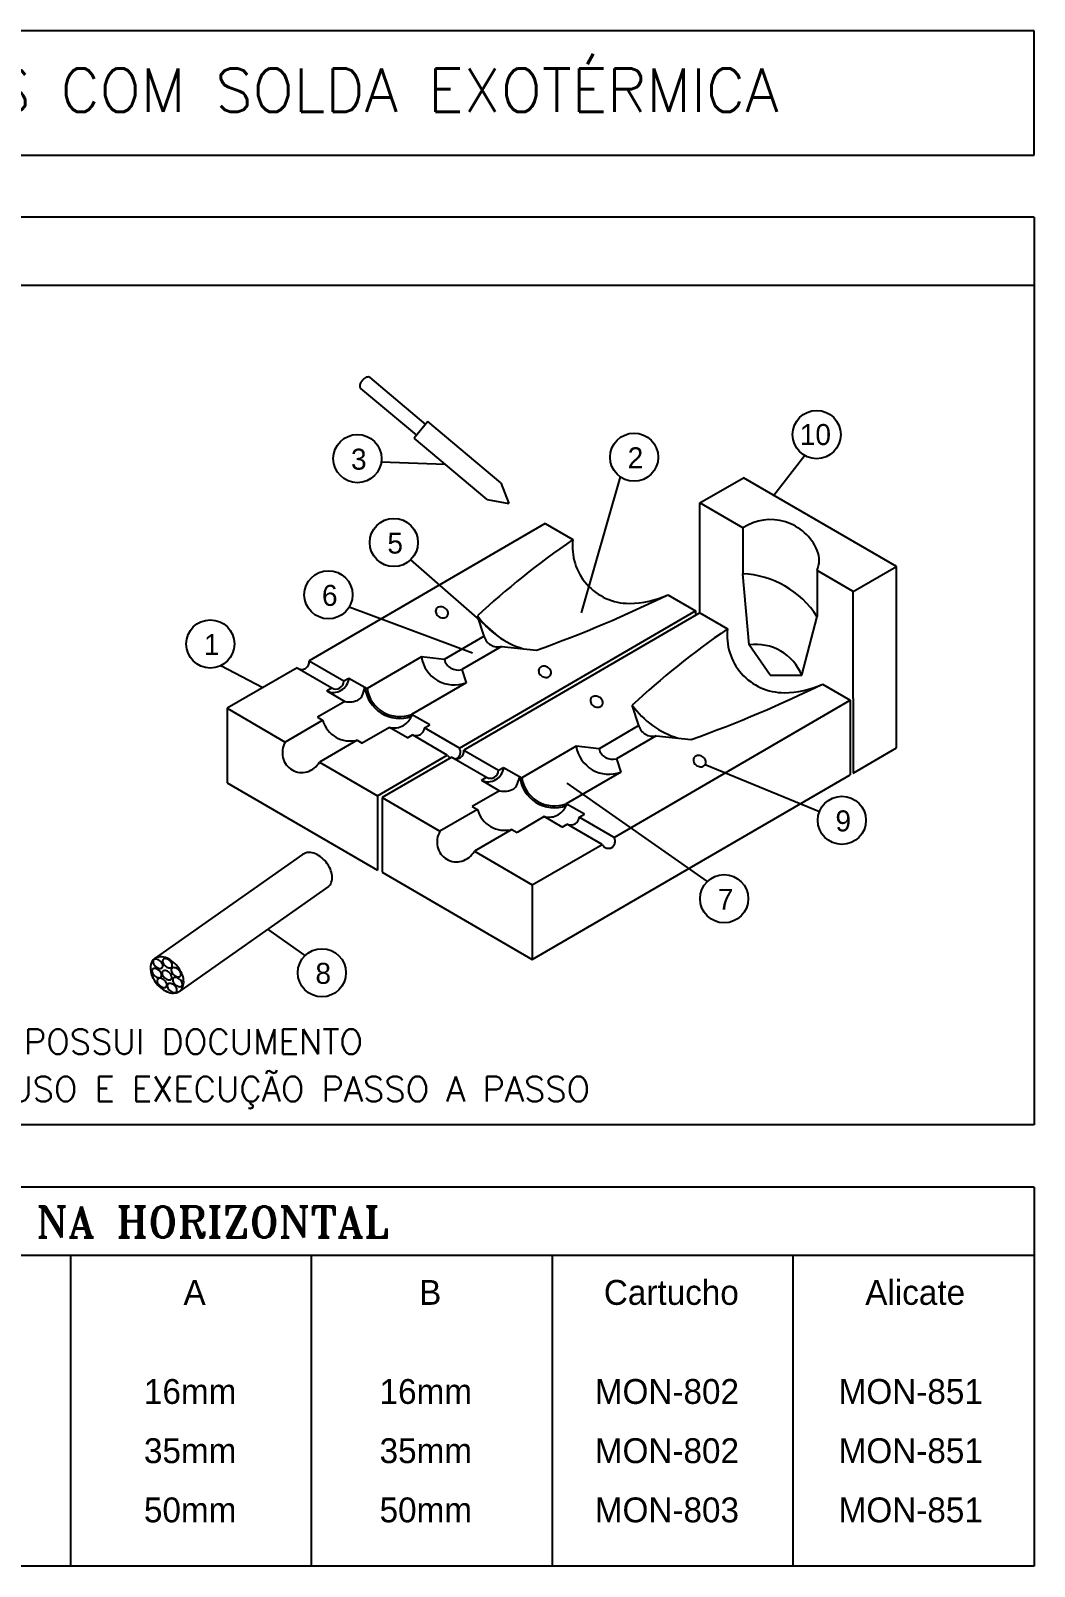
# Model space of a CAD drawing. Extents: x -1836 to 8857, y -4220 to 3051.
# Drawn here: x 7906 to 8293, y 2458 to 3051 of the extents above; entities that cross this region are included whole.
import ezdxf
from ezdxf.enums import TextEntityAlignment as Align

# ---------------------------------------------------------------- set-up
doc = ezdxf.new("R2010")
doc.units = 0
doc.header["$MEASUREMENT"] = 0
for name, color, linetype in [('15', 1, 'CONTINUOUS'), ('25', 2, 'CONTINUOUS'), ('30', 3, 'CONTINUOUS'), ('50', 5, 'CONTINUOUS'), ('DETALHES', 4, 'CONTINUOUS')]:
    doc.layers.add(name, color=color, linetype=linetype)
doc.styles.add('15CL', font='romans.shx', dxfattribs={"height": 2})
doc.styles.add('35CL', font='ROMANS.shx', dxfattribs={"height": 3.5})
doc.styles.add('60', font='ACENT.SHX', dxfattribs={"height": 8})
doc.styles.add('CL60', font='ACENT.shx', dxfattribs={"height": 7.5})
doc.styles.add('ROMANTICBOLD', font='ROMANT.SHX', dxfattribs={"height": 10})

# ---------------------------------------------------------------- blocks, each defined once
blk = doc.blocks.new('J')
at = {"layer": 'DETALHES', "color": 2}
blk.add_circle((0, 0), 8.61, dxfattribs=at)
at = {"layer": 'DETALHES', "color": 2, "style": 'CL60'}
blk.add_attdef('.', (-2.3, -3.96), '', height=7.5, dxfattribs=at)
blk = doc.blocks.new('K')
at = {"layer": 'DETALHES', "color": 2}
blk.add_circle((0, 0), 8.61, dxfattribs=at)
at = {"layer": 'DETALHES', "color": 2, "style": 'CL60'}
blk.add_attdef('.', (-6.03, -3.73), '', height=7.5, dxfattribs=at)

msp = doc.modelspace()

# ---------------------------------------------------------------- linework, layer by layer
at = {"layer": '15'}
for p, q in [((8040.99, 2884.3, 8.91), (8065.59, 2883.39, 8.91)), ((8204.41, 2886.7, 8.91), (8192.5, 2871.26, 141.78)), ((8133.13, 2878.5, 8.91), (8118.11, 2826.03, 8.91)), ((8052.27, 2846.41, 8.91), (8086.09, 2816.86, 139.08)), ((8028.63, 2828.29, 8.91), (8076.25, 2810.49, 8.91)), ((7979.1, 2805.62, 8.91), (7995.3, 2797.09, 100.32)), ((8210.08, 2749.2, 8.91), (8165.93, 2767.31, 8.91)), ((8166.87, 2722.29, 8.91), (8112.73, 2760.27, 8.91)), ((8011.55, 2693.68, 8.91), (7997.18, 2703.82, 8.91)), ((7921.01, 2577.89), (7921.01, 2457.89)), ((8014.01, 2457.89), (8014.01, 2577.89)), ((8107.01, 2457.89), (8107.01, 2577.89)), ((8200.01, 2457.89), (8200.01, 2577.89))]:
    msp.add_line(p, q, dxfattribs=at)
at = {"layer": '15', "color": 2, "extrusion": (0, -0.813557, 0.581486)}
msp.add_line((8130.83, 2739.26, 67.65), (8117.42, 2747.06, 78.56), dxfattribs=at)
at = {"layer": '15', "color": 1, "elevation": 8.91}
for points in [[(7953.14, 2691.95, 0.150871), (7952.93, 2691.5, 0.107012), (7952.99, 2690.8, 0.07493), (7953.31, 2690.14, 0.061639), (7953.9, 2689.46, 0.061639), (7954.64, 2688.95, 0.07493), (7955.34, 2688.71, 0.107012), (7956.04, 2688.74, 0.150871), (7956.46, 2688.99, 0.150871), (7956.67, 2689.45, 0.107012), (7956.61, 2690.14, 0.07493), (7956.29, 2690.8, 0.061639), (7955.7, 2691.48, 0.061639), (7954.96, 2691.99, 0.07493), (7954.26, 2692.23, 0.107012), (7953.57, 2692.21, 0.150871)], [(7956.76, 2692.17, 0.150871), (7956.55, 2691.71, 0.107012), (7956.61, 2691.02, 0.07493), (7956.93, 2690.36, 0.061639), (7957.52, 2689.68, 0.061639), (7958.26, 2689.17, 0.07493), (7958.96, 2688.93, 0.107012), (7959.66, 2688.95, 0.150871), (7960.08, 2689.21, 0.150871), (7960.29, 2689.66, 0.107012), (7960.23, 2690.36, 0.07493), (7959.91, 2691.02, 0.061639), (7959.32, 2691.7, 0.061639), (7958.58, 2692.21, 0.07493), (7957.88, 2692.45, 0.107012), (7957.19, 2692.42, 0.150871)], [(7952.68, 2688.38, 0.150871), (7952.48, 2687.92, 0.107012), (7952.54, 2687.23, 0.07493), (7952.86, 2686.57, 0.061639), (7953.45, 2685.89, 0.061639), (7954.18, 2685.38, 0.07493), (7954.88, 2685.14, 0.107012), (7955.58, 2685.16, 0.150871), (7956, 2685.42, 0.150871), (7956.21, 2685.88, 0.107012), (7956.15, 2686.57, 0.07493), (7955.83, 2687.23, 0.061639), (7955.24, 2687.91, 0.061639), (7954.5, 2688.42, 0.07493), (7953.8, 2688.66, 0.107012), (7953.11, 2688.64, 0.150871)], [(7956.6, 2687.55, 0.150871), (7956.4, 2687.1, 0.107012), (7956.46, 2686.41, 0.07493), (7956.78, 2685.74, 0.061639), (7957.37, 2685.07, 0.061639), (7958.11, 2684.56, 0.07493), (7958.8, 2684.32, 0.107012), (7959.5, 2684.34, 0.150871), (7959.92, 2684.6, 0.150871), (7960.13, 2685.05, 0.107012), (7960.07, 2685.74, 0.07493), (7959.75, 2686.41, 0.061639), (7959.16, 2687.08, 0.061639), (7958.42, 2687.59, 0.07493), (7957.73, 2687.83, 0.107012), (7957.03, 2687.81, 0.150871)], [(7960.1, 2688.7, 0.150871), (7959.89, 2688.25, 0.107012), (7959.95, 2687.56, 0.07493), (7960.27, 2686.89, 0.061639), (7960.86, 2686.22, 0.061639), (7961.6, 2685.71, 0.07493), (7962.3, 2685.47, 0.107012), (7962.99, 2685.49, 0.150871), (7963.42, 2685.75, 0.150871), (7963.63, 2686.2, 0.107012), (7963.57, 2686.89, 0.07493), (7963.25, 2687.56, 0.061639), (7962.66, 2688.23, 0.061639), (7961.92, 2688.74, 0.07493), (7961.22, 2688.98, 0.107012), (7960.52, 2688.96, 0.150871)], [(7954.69, 2684.6, 0.150871), (7954.48, 2684.14, 0.107012), (7954.54, 2683.45, 0.07493), (7954.86, 2682.78, 0.061639), (7955.45, 2682.11, 0.061639), (7956.19, 2681.6, 0.07493), (7956.89, 2681.36, 0.107012), (7957.58, 2681.38, 0.150871), (7958.01, 2681.64, 0.150871), (7958.21, 2682.09, 0.107012), (7958.15, 2682.78, 0.07493), (7957.83, 2683.45, 0.061639), (7957.24, 2684.12, 0.061639), (7956.5, 2684.63, 0.07493), (7955.81, 2684.87, 0.107012), (7955.11, 2684.85, 0.150871)], [(7958.58, 2682.62, 0.150871), (7958.37, 2682.17, 0.107012), (7958.43, 2681.48, 0.07493), (7958.75, 2680.81, 0.061639), (7959.34, 2680.14, 0.061639), (7960.08, 2679.63, 0.07493), (7960.78, 2679.39, 0.107012), (7961.47, 2679.41, 0.150871), (7961.9, 2679.67, 0.150871), (7962.1, 2680.12, 0.107012), (7962.04, 2680.81, 0.07493), (7961.72, 2681.48, 0.061639), (7961.13, 2682.15, 0.061639), (7960.4, 2682.66, 0.07493), (7959.7, 2682.9, 0.107012), (7959, 2682.88, 0.150871)], [(7960.7, 2684.91, 0.150871), (7960.5, 2684.45, 0.107012), (7960.56, 2683.76, 0.07493), (7960.88, 2683.09, 0.061639), (7961.47, 2682.42, 0.061639), (7962.2, 2681.91, 0.07493), (7962.9, 2681.67, 0.107012), (7963.6, 2681.69, 0.150871), (7964.02, 2681.95, 0.150871), (7964.23, 2682.4, 0.107012), (7964.17, 2683.1, 0.07493), (7963.85, 2683.76, 0.061639), (7963.26, 2684.44, 0.061639), (7962.52, 2684.95, 0.07493), (7961.82, 2685.19, 0.107012), (7961.13, 2685.16, 0.150871)]]:
    msp.add_lwpolyline(points, format="xyb", close=True, dxfattribs=at)
at = {"layer": '15', "color": 1}
for centre, radius, start, end in [((8178.76, 2804.97, 143.74), 36.14, 32.78447, 87.21553), ((8105.57, 2844.33, 139.08), 33.68, 215.46828, 253.15551), ((8085.92, 2818.22, 128.06), 5.4, 193.90005, 285.74518), ((8185.55, 2794.63, 8.91), 19.16, 22.27074, 97.72926), ((8069.16, 2810.96, 102.92), 12.83, 189.04113, 290.6041), ((8070.56, 2809.28, 115.56), 5.4, 193.90005, 285.74518), ((8022.51, 2801.24, 98.54), 6, 244.57671, 355.77805), ((8023.41, 2799.68, 100.13), 3.12, 240.83749, 359.36548), ((8028.67, 2799.4, 100.48), 7.84, 257.12989, 298.21218), ((8031.22, 2794.64, 100.48), 2.44, 298.21218, 335.57725), ((8015.09, 2801.97, 100.48), 20.16, 335.57725, 346.32869), ((8048.16, 2798.75, 85.84), 13.57, 186.54577, 289.43888), ((8048.16, 2798.75, 85.84), 12.83, 189.04113, 290.6041), ((8165.28, 2809.86, 139.08), 33.68, 215.46828, 253.15551), ((8029.02, 2787.57, 82.71), 11.08, 196.04007, 283.95993), ((8045.86, 2789.4, 86.49), 7.84, 257.12989, 298.21218), ((8046.78, 2787.57, 86.49), 5.79, 298.69152, 322.90428), ((8046.1, 2789.05, 85.84), 7.27, 316.85638, 334.7758), ((8054.39, 2781.89, 74.78), 3.33, 246.42905, 353.92572), ((8145.64, 2783.74, 128.06), 5.4, 193.90005, 285.74518), ((8128.87, 2776.49, 102.92), 12.83, 189.04113, 290.6041), ((8130.27, 2774.81, 115.56), 5.4, 193.90005, 285.74518), ((8082.22, 2766.76, 98.54), 6, 244.57671, 355.77805), ((8083.12, 2765.2, 100.13), 3.12, 240.83749, 359.36548), ((8074.8, 2767.49, 100.48), 20.16, 335.57725, 346.32869), ((8107.87, 2764.27, 85.84), 13.57, 186.54577, 289.43888), ((8088.38, 2764.92, 100.48), 7.84, 257.12989, 298.21218), ((8090.93, 2760.17, 100.48), 2.44, 298.21218, 335.57725), ((8107.87, 2764.27, 85.84), 12.83, 189.04113, 290.6041), ((8105.82, 2754.57, 85.84), 7.27, 316.85638, 334.7758), ((8088.73, 2753.09, 82.71), 11.08, 196.04007, 283.95993), ((8105.57, 2754.92, 86.49), 7.84, 257.12989, 298.21218), ((8106.5, 2753.1, 86.49), 5.79, 298.69152, 322.90428), ((8114.11, 2747.41, 74.78), 3.33, 246.42905, 353.92572)]:
    msp.add_arc(centre, radius, start, end, dxfattribs=at)
at = {"layer": '25', "color": 2}
for p, q in [((8293.01, 3050.69), (7369.01, 3050.69)), ((8293.01, 3002.69), (8293.01, 3050.69)), ((7369.01, 3002.69), (8293.01, 3002.69)), ((8293.01, 2978.69), (7369.01, 2978.69)), ((8293.01, 2978.69), (8293.01, 2628.29)), ((8293.01, 2952.29), (7369.01, 2952.29)), ((8163.97, 2868.37, 141.78), (8180.73, 2878.05, 141.78)), ((8239.87, 2843.91, 141.78), (8180.73, 2878.05, 141.78)), ((8180.56, 2858.79, 141.78), (8163.97, 2868.37, 141.78)), ((8163.97, 2825.97, 188.96), (8163.97, 2868.37, 188.96)), ((8180.56, 2858.79, 141.78), (8180.52, 2841.07, 141.78)), ((8182.98, 2813.61, 8.91), (8180.52, 2841.07, 143.74)), ((8223.1, 2834.23, 141.78), (8209.15, 2842.28, 141.78)), ((8209.15, 2842.28, 141.78), (8209.15, 2824.54, 141.78)), ((8223.1, 2834.23, 141.78), (8239.87, 2843.91, 141.78)), ((8239.87, 2773.81, 8.91), (8239.87, 2843.91, 8.91)), ((8223.1, 2792.91, 141.78), (8223.1, 2834.23, 141.78)), ((8162.24, 2826.73, 141.78), (8162.24, 2824.96, 141.78)), ((8203.28, 2801.89, 8.91), (8209.15, 2824.54, 141.78)), ((8191.08, 2801.84, 141.78), (8182.98, 2813.61, 8.91)), ((8026.54, 2799.66, 98.54), (8028.49, 2800.8, 98.54)), ((8191.08, 2801.84, 141.78), (8203.28, 2801.89, 8.91)), ((8019.93, 2795.82, 98.54), (8021.89, 2796.96, 98.54)), ((8221.95, 2792.25, 141.78), (8221.95, 2763.46, 141.78)), ((8223.1, 2792.91, 141.78), (8223.1, 2764.13, 141.78)), ((7981.56, 2789.1, 89.14), (7981.56, 2760.31, 89.14)), ((8052.67, 2786.74, 85.84), (8052.67, 2785.95, 85.84)), ((8016.41, 2785.64, 82.71), (8018.37, 2784.51, 82.71)), ((8031.69, 2776.81, 82.71), (8033.66, 2775.68, 82.71)), ((8223.1, 2764.13, 141.78), (8239.87, 2773.81, 141.78)), ((8079.65, 2761.34, 98.54), (8081.6, 2762.48, 98.54)), ((8086.25, 2765.18, 98.54), (8088.21, 2766.32, 98.54)), ((8039.54, 2755.38, 41.96), (8039.54, 2726.59, 41.96)), ((8041.27, 2754.62, 89.14), (8041.27, 2725.84, 89.14)), ((8076.12, 2751.16, 82.71), (8078.08, 2750.03, 82.71)), ((8112.39, 2752.26, 85.84), (8112.39, 2751.48, 85.84)), ((8091.41, 2742.34, 82.71), (8093.37, 2741.2, 82.71)), ((8099.26, 2720.9, 41.96), (8099.26, 2692.12, 41.96)), ((8293.01, 2628.29), (7369.01, 2628.29)), ((8293.01, 2604.29), (7369.01, 2604.29)), ((8293.01, 2604.29), (8293.01, 2457.89)), ((8293.01, 2577.89), (7369.01, 2577.89)), ((8293.01, 2457.89), (7369.01, 2457.89))]:
    msp.add_line(p, q, dxfattribs=at)
at = {"layer": '25'}
for p, q in [((8036.51, 2916.85, 8.91), (8058.06, 2898.73, 8.91)), ((8032.96, 2912.62, 8.91), (8054.51, 2894.51, 8.91)), ((8058.95, 2899.79, 8.91), (8053.62, 2893.45, 8.91)), ((8087.14, 2876.09, 8.91), (8058.95, 2899.79, 8.91)), ((8081.81, 2869.76, 8.91), (8053.62, 2893.45, 8.91)), ((8087.14, 2876.09, 8.91), (8090.16, 2868.15, 8.91)), ((8081.81, 2869.76, 8.91), (8090.16, 2868.15, 8.91)), ((8010.63, 2732.64, 8.91), (7953.32, 2692.35, 8.91)), ((8020.57, 2720.27, 8.91), (7962.9, 2679.71, 8.91))]:
    msp.add_line(p, q, dxfattribs=at)
at = {"layer": '25', "color": 2, "extrusion": (0, -0.813557, 0.581486)}
for p, q in [((8104.25, 2860.44, 188.96), (8013.13, 2807.46, 114.82)), ((8104.25, 2860.44, 188.96), (8114.92, 2854.24, 180.28)), ((8151.57, 2832.93, 150.46), (8162.24, 2826.73, 141.78)), ((8071.12, 2773.74, 67.65), (8162.24, 2826.73, 141.78)), ((8163.97, 2825.97, 188.96), (8072.84, 2772.98, 114.82)), ((8080.68, 2816.92, 128.06), (8078.14, 2824.79, 139.08)), ((8163.97, 2825.97, 188.96), (8174.63, 2819.76, 180.28)), ((8080.68, 2816.92, 128.06), (8065.31, 2807.98, 115.56)), ((8087.39, 2813.02, 122.61), (8072.02, 2804.08, 110.1)), ((8087.39, 2813.02, 122.61), (8100.93, 2811.54, 120.54)), ((8008.48, 2804.75, 111.04), (7981.56, 2789.1, 89.14)), ((8008.48, 2804.75, 111.04), (8021.89, 2796.96, 100.13)), ((8013.13, 2807.46, 114.82), (8026.54, 2799.66, 103.92)), ((8056.49, 2808.95, 116.91), (8035.48, 2796.73, 99.82)), ((8065.31, 2807.98, 115.56), (8056.49, 2808.95, 116.91)), ((8072.02, 2804.08, 110.1), (8073.68, 2798.95, 102.92)), ((8028.49, 2800.8, 105.51), (8035.48, 2796.73, 99.82)), ((8073.68, 2798.95, 102.92), (8052.67, 2786.74, 85.84)), ((8211.28, 2798.45, 150.46), (8221.95, 2792.25, 141.78)), ((8019.93, 2795.82, 98.54), (8026.92, 2791.76, 92.86)), ((8130.83, 2739.26, 67.65), (8221.95, 2792.25, 141.78)), ((7981.56, 2789.1, 89.14), (8003.91, 2776.1, 70.95)), ((8026.92, 2791.76, 92.86), (8016.41, 2785.64, 84.3)), ((8059.66, 2782.67, 80.15), (8052.67, 2786.74, 85.84)), ((8140.39, 2782.44, 128.06), (8137.86, 2790.32, 139.08)), ((8018.37, 2784.51, 82.71), (8003.91, 2776.1, 70.95)), ((8044.11, 2781.76, 78.87), (8033.66, 2775.68, 70.36)), ((8051.1, 2777.7, 73.18), (8044.11, 2781.76, 78.87)), ((8057.71, 2781.54, 78.56), (8059.66, 2782.67, 80.15)), ((8071.12, 2773.74, 67.65), (8057.71, 2781.54, 78.56)), ((8140.39, 2782.44, 128.06), (8125.03, 2773.51, 115.56)), ((8031.69, 2776.81, 71.95), (8017.19, 2768.38, 60.15)), ((8051.1, 2777.7, 73.18), (8053.06, 2778.83, 74.78)), ((8066.47, 2771.04, 63.87), (8053.06, 2778.83, 74.78)), ((8116.2, 2774.47, 116.91), (8095.2, 2762.26, 99.82)), ((8125.03, 2773.51, 115.56), (8116.2, 2774.47, 116.91)), ((8147.1, 2778.54, 122.61), (8131.74, 2769.61, 110.1)), ((8147.1, 2778.54, 122.61), (8160.64, 2777.07, 120.54)), ((8017.19, 2768.38, 60.15), (8039.54, 2755.38, 41.96)), ((8039.54, 2755.38, 41.96), (8066.47, 2771.04, 63.87)), ((8068.19, 2770.28, 111.04), (8041.27, 2754.62, 89.14)), ((8068.19, 2770.28, 111.04), (8081.6, 2762.48, 100.13)), ((8072.84, 2772.98, 114.82), (8086.25, 2765.18, 103.92)), ((8131.74, 2769.61, 110.1), (8133.39, 2764.47, 102.92)), ((8088.21, 2766.32, 105.51), (8095.2, 2762.26, 99.82)), ((8099.26, 2692.12, 41.96), (8221.95, 2763.46, 141.78)), ((8133.39, 2764.47, 102.92), (8112.39, 2752.26, 85.84)), ((7981.56, 2760.31, 89.14), (8039.54, 2726.59, 41.96)), ((8086.64, 2757.28, 92.86), (8076.12, 2751.16, 84.3)), ((8079.65, 2761.34, 98.54), (8086.64, 2757.28, 92.86)), ((8041.27, 2754.62, 89.14), (8063.62, 2741.62, 70.95)), ((8119.38, 2748.2, 80.15), (8112.39, 2752.26, 85.84)), ((8078.08, 2750.03, 82.71), (8063.62, 2741.62, 70.95)), ((8103.83, 2747.28, 78.87), (8093.37, 2741.2, 70.36)), ((8110.82, 2743.22, 73.18), (8103.83, 2747.28, 78.87)), ((8117.42, 2747.06, 78.56), (8119.38, 2748.2, 80.15)), ((8091.41, 2742.34, 71.95), (8076.9, 2733.9, 60.15)), ((8110.82, 2743.22, 73.18), (8112.77, 2744.36, 74.78)), ((8126.18, 2736.56, 63.87), (8112.77, 2744.36, 74.78)), ((8076.9, 2733.9, 60.15), (8099.26, 2720.9, 41.96)), ((8099.26, 2720.9, 41.96), (8126.18, 2736.56, 63.87)), ((8041.27, 2725.84, 89.14), (8099.26, 2692.12, 41.96))]:
    msp.add_line(p, q, dxfattribs=at)
at = {"layer": '25', "elevation": 8.91}
for points in [[(8036.51, 2916.85, 0.1684), (8036.02, 2917.04, 0.105252), (8035.2, 2916.89, 0.067499), (8034.43, 2916.44, 0.053652), (8033.62, 2915.67, 0.053652), (8033, 2914.74, 0.067499), (8032.69, 2913.9, 0.105252), (8032.69, 2913.07, 0.1684), (8032.96, 2912.62, 0.1684)], [(8020.56, 2720.26, 0.141357), (8021.69, 2721.85, 0.107153), (8021.99, 2724.38, 0.079151), (8021.32, 2726.99, 0.066638), (8019.67, 2729.72, 0.066638), (8017.36, 2731.92, 0.079151), (8014.96, 2733.14, 0.107153), (8012.43, 2733.39, 0.141357), (8010.63, 2732.64, 0.141357)]]:
    msp.add_lwpolyline(points, format="xyb", dxfattribs=at)
at = {"layer": '25', "color": 2, "elevation": 8.91}
for points in [[(8062.18, 2827.42, 0.119506), (8061.96, 2826.67, 0.104857), (8062.1, 2825.8, 0.089155), (8062.58, 2825.02, 0.080535), (8063.36, 2824.39, 0.080535), (8064.3, 2824.03, 0.089155), (8065.21, 2824.01, 0.104857), (8066.03, 2824.32, 0.119506), (8066.57, 2824.89, 0.119506), (8066.79, 2825.63, 0.104857), (8066.65, 2826.5, 0.089155), (8066.17, 2827.28, 0.080535), (8065.39, 2827.92, 0.080535), (8064.45, 2828.27, 0.089155), (8063.54, 2828.29, 0.104857), (8062.72, 2827.98, 0.119506)], [(8101.93, 2804.47, 0.119506), (8101.71, 2803.72, 0.104857), (8101.85, 2802.85, 0.089155), (8102.33, 2802.07, 0.080535), (8103.11, 2801.44, 0.080535), (8104.05, 2801.08, 0.089155), (8104.96, 2801.06, 0.104857), (8105.78, 2801.37, 0.119506), (8106.32, 2801.94, 0.119506), (8106.54, 2802.68, 0.104857), (8106.4, 2803.55, 0.089155), (8105.92, 2804.33, 0.080535), (8105.14, 2804.97, 0.080535), (8104.2, 2805.32, 0.089155), (8103.29, 2805.34, 0.104857), (8102.47, 2805.03, 0.119506)], [(8121.89, 2792.94, 0.119506), (8121.67, 2792.2, 0.104857), (8121.82, 2791.32, 0.089155), (8122.29, 2790.55, 0.080535), (8123.07, 2789.91, 0.080535), (8124.01, 2789.56, 0.089155), (8124.92, 2789.53, 0.104857), (8125.75, 2789.85, 0.119506), (8126.28, 2790.41, 0.119506), (8126.5, 2791.16, 0.104857), (8126.36, 2792.03, 0.089155), (8125.89, 2792.8, 0.080535), (8125.11, 2793.44, 0.080535), (8124.17, 2793.8, 0.089155), (8123.26, 2793.82, 0.104857), (8122.43, 2793.51, 0.119506)], [(8161.64, 2769.99, 0.119506), (8161.43, 2769.25, 0.104857), (8161.57, 2768.37, 0.089155), (8162.04, 2767.6, 0.080535), (8162.82, 2766.96, 0.080535), (8163.76, 2766.61, 0.089155), (8164.67, 2766.58, 0.104857), (8165.5, 2766.9, 0.119506), (8166.03, 2767.46, 0.119506), (8166.25, 2768.21, 0.104857), (8166.11, 2769.08, 0.089155), (8165.64, 2769.85, 0.080535), (8164.86, 2770.49, 0.080535), (8163.92, 2770.85, 0.089155), (8163.01, 2770.87, 0.104857), (8162.18, 2770.56, 0.119506)]]:
    msp.add_lwpolyline(points, format="xyb", close=True, dxfattribs=at)
for points in [[(8003.91, 2776.1, 0.094937), (8002.87, 2773.14, 0.096948), (8003.01, 2770.08, 0.099933), (8004.3, 2767.32, 0.102151), (8006.53, 2765.33, 0.102151), (8009.36, 2764.38, 0.099933), (8012.4, 2764.62, 0.096948), (8015.13, 2766.02, 0.094937), (8017.19, 2768.38, 0.094937)], [(8066.47, 2771.04, 0.091554), (8067.21, 2770.17, 0.037813), (8067.57, 2769.92, 0.101238)], [(8069.79, 2769.66, 0.051954), (8070.26, 2769.87, 0.105842), (8071.03, 2770.57, 0.101238), (8071.47, 2771.56, 0.095342), (8071.5, 2772.66, 0.091554), (8071.12, 2773.74, 0.091554)], [(8063.62, 2741.62, 0.094937), (8062.59, 2738.67, 0.096948), (8062.73, 2735.6, 0.099933), (8064.02, 2732.84, 0.102151), (8066.24, 2730.85, 0.102151), (8069.07, 2729.9, 0.099933), (8072.11, 2730.14, 0.096948), (8074.85, 2731.54, 0.094937), (8076.9, 2733.9, 0.094937)], [(8126.18, 2736.56, 0.091554), (8126.93, 2735.69, 0.095342), (8127.9, 2735.18, 0.101238), (8128.98, 2735.07, 0.105842), (8129.97, 2735.39, 0.105842), (8130.74, 2736.09, 0.101238), (8131.18, 2737.09, 0.095342), (8131.22, 2738.19, 0.091554), (8130.83, 2739.26, 0.091554)]]:
    msp.add_lwpolyline(points, format="xyb", dxfattribs=at)
at = {"layer": '25', "elevation": 8.91}
msp.add_lwpolyline([(7953.32, 2692.35, 0.141357), (7952.2, 2690.76, 0.107153), (7951.9, 2688.22, 0.079151), (7952.57, 2685.62, 0.066638), (7954.22, 2682.89, 0.066638), (7956.53, 2680.69, 0.079151), (7958.92, 2679.47, 0.107153), (7961.46, 2679.21, 0.141357), (7963.26, 2679.97, 0.141357), (7964.38, 2681.56, 0.107153), (7964.69, 2684.09, 0.079151), (7964.02, 2686.7, 0.066638), (7962.37, 2689.43, 0.066638), (7960.06, 2691.63, 0.079151), (7957.66, 2692.85, 0.107153), (7955.12, 2693.1, 0.141357)], format="xyb", close=True, dxfattribs=at)
at = {"layer": '25', "color": 2}
for centre, radius, start, end in [((8191.21, 2842.38, 141.78), 19.57, 22.91305, 122.99087), ((8136.72, 2851.57, 180.28), 21.96, 173.0239, 270.03166), ((8200.34, 2846.24, 141.78), 9.66, 335.83951, 22.91305), ((8136.71, 2864.62, 180.28), 35, 270.03166, 295.12863), ((8196.43, 2817.1, 180.28), 21.96, 173.0239, 270.03166), ((8010.28, 2807.01, 111.04), 2.89, 231.47554, 8.87923), ((8196.42, 2830.14, 180.28), 35, 270.03166, 295.12863), ((8069.99, 2772.54, 111.04), 2.89, 231.47554, 8.87923)]:
    msp.add_arc(centre, radius, start, end, dxfattribs=at)
at = {"layer": '25', "color": 2, "extrusion": (0, -0.813557, 0.581486)}
for centre, start, end in [((8451.97, 1522.93, -2217.26), 139.93789, 148.08778), ((7868.13, 2106.77, -2217.26), 301.91222, 310.06211), ((8511.68, 1502.88, -2189.21), 139.93789, 148.08778), ((7927.84, 2086.72, -2189.21), 301.91222, 310.06211)]:
    msp.add_arc(centre, 440.39, start, end, dxfattribs=at)

# ---------------------------------------------------------------- block references
at = {"layer": '25', "xscale": 1.079999999992651, "yscale": 1.080000000001746, "zscale": 1.08}
for name, p, values in [('K', (8209.02, 2894.78, 8.91), {'.': '10'}), ('J', (8031.77, 2885.51, 8.91), {'.': '3'}), ('J', (8138.56, 2886.05, 8.91), {'.': '2'}), ('J', (8045.82, 2853.12, 8.91), {'.': '5'}), ('J', (8020.57, 2832.93, 8.91), {'.': '6'}), ('J', (7975, 2813.96, 8.91), {'.': '1'}), ('J', (8218.76, 2745.87, 8.91), {'.': '9'}), ('J', (8173.32, 2715.59, 8.91), {'.': '7'}), ('J', (8018.05, 2687.02, 8.91), {'.': '8'})]:
    msp.add_blockref(name, p, dxfattribs=at).add_auto_attribs(values)

# ---------------------------------------------------------------- texts
at = {"layer": '15', "style": '60'}
for s, p in [('A', (7968.93, 2558.82)), ('B', (8059.87, 2558.82)), ('Cartucho', (8152.93, 2558.82)), ('Alicate', (8247.05, 2558.82)), ('16mm', (7967.21, 2520.58)), ('16mm', (8058.16, 2520.58)), ('MON-802', (8151.22, 2520.58)), ('MON-851', (8245.33, 2520.58)), ('35mm', (7967.21, 2497.72)), ('35mm', (8058.16, 2497.72)), ('MON-802', (8151.22, 2497.72)), ('MON-851', (8245.33, 2497.72)), ('50mm', (7967.21, 2474.86)), ('50mm', (8058.16, 2474.86)), ('MON-803', (8151.22, 2474.86)), ('MON-851', (8245.33, 2474.86))]:
    msp.add_text(s, height=9.6, dxfattribs=at).set_placement(p, align=Align.CENTER)
at = {"layer": '25', "style": '15CL'}
for s, p in [('NOTA: NO SITE WWW.MONTAL.COM.BR, SEÇÃO GUIAS, POSSUI DOCUMENTO ', (7561.56, 2655.59)), ('"SOLDA EXOTERMICA" COM INSTRUÇÕES DE USO E EXECUÇÃO PASSO A PASSO', (7611.02, 2637.32))]:
    msp.add_text(s, height=9.6, dxfattribs=at).set_placement(p)
at = {"layer": '30', "style": 'ROMANTICBOLD'}
msp.add_text('MOLDE PARA SOLDA "CABOxCABO" (-) INSTALACAO DO CABO NA HORIZONTAL', height=12, dxfattribs=at).set_placement((7379.09, 2584.8))
at = {"layer": '50', "style": '35CL'}
msp.add_text('DETALHE 3.3.00 - TIPOS DE CONEXÕES COM SOLDA EXOTÉRMICA', height=16.8, dxfattribs=at).set_placement((7823.22, 3027.72), align=Align.MIDDLE_CENTER)

doc.saveas('drawing.dxf')
